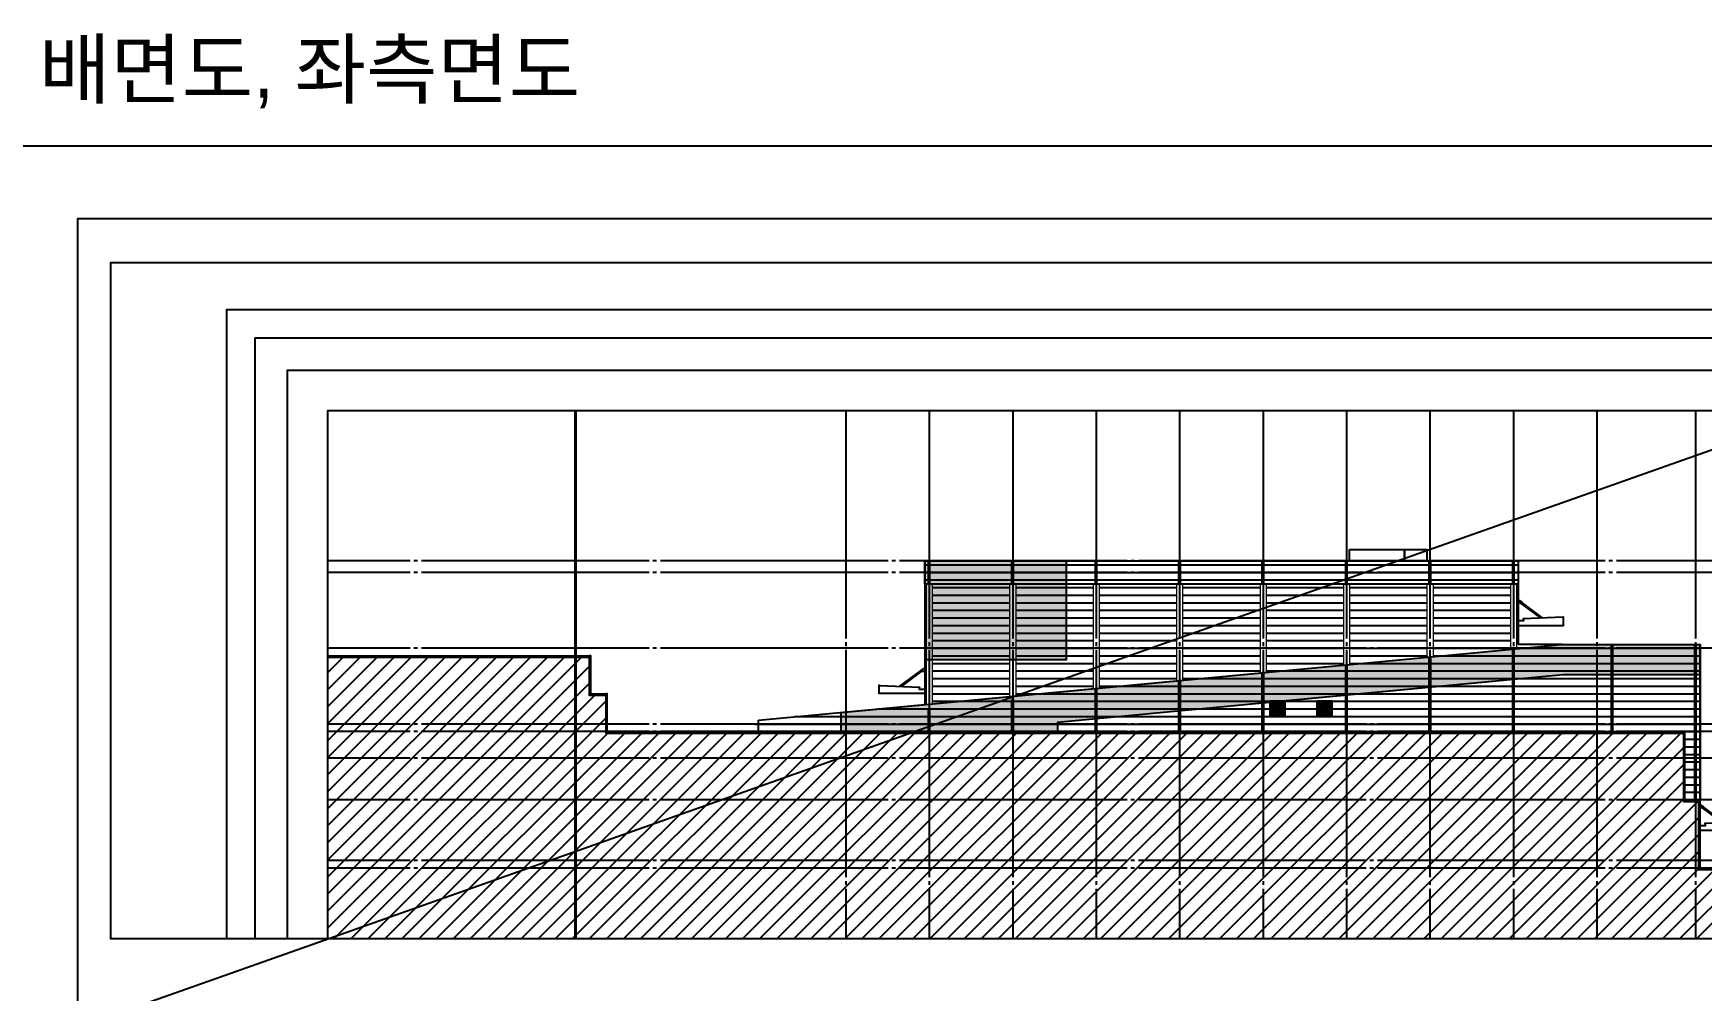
# Model space of a CAD drawing. Extents: x 152195838 to 161849066, y 365159662 to 370318102.
# Drawn here: x 161514655 to 161734527, y 365285900 to 365412138 of the extents above; entities that cross this region are included whole.
import ezdxf

# ---------------------------------------------------------------- set-up
doc = ezdxf.new("R2010")
doc.units = 0
doc.header["$MEASUREMENT"] = 0
for name, pattern in [('CEN', [63, 60, -1, 1, -1]), ('DIVIDEX2', [2.5, 1, -0.5, 0, -0.5, 0, -0.5]), ('HIDDEN', [2, 1, -1]), ('계획(도시계획도로+가감속차로+부지조성)$0$y-Landschaft$0$y-Landschaft_für_Zuschnitt$0$20120914_Verkehrsflächen_Grün$0$20120628_xref - Gammel$1$3_H-GL_F1_U3 - Default$0${ Cable   Tele }', [0])]:
    doc.linetypes.add(name, pattern=pattern)
doc.layers.get('0').update_dxf_attribs({"linetype": 'CONTINUOUS'})
for name, color, linetype in [('4A.TEC CEN', 1, 'CEN'), ('4A.TEC LAND', 53, 'CONTINUOUS'), ('4A.TEC 벽체 1', 2, 'CONTINUOUS'), ('4A.TEC 벽체 3', 4, 'CONTINUOUS'), ('6', 6, 'CONTINUOUS'), ('_LIBR', 4, 'CONTINUOUS'), ('HAT', 5, 'CONTINUOUS'), ('main-sec$0$7', 3, 'CONTINUOUS'), ('main-sec$0$㈜SE&C 해치 1', 250, 'CONTINUOUS'), ('WIN', 4, 'CONTINUOUS'), ('㈜SE&C ELE 4', 9, 'CONTINUOUS'), ('㈜SE&C SITE', 1, 'DIVIDEX2'), ('㈜SE&C 벽체 1', 2, 'CONTINUOUS'), ('㈜SE&C 심볼', 7, 'CONTINUOUS')]:
    doc.layers.add(name, color=color, linetype=linetype)
doc.layers.add('DEFPOINT', color=135, linetype='CONTINUOUS', plot=False)
doc.styles.add('KSHP', font='')
doc.styles.get('KSHP').set_extended_font_data('Gulim')

# ---------------------------------------------------------------- blocks, each defined once
blk = doc.blocks.new('sd9q7wer')
at = {"layer": 'HAT', "ltscale": 100}
h = blk.add_hatch(color=253, dxfattribs=at)
h.dxf.hatch_style = 1
h.paths.add_polyline_path([(160624126, 365329563), (160642826, 365329563), (160642826, 365342563), (160624126, 365342563)])
h = blk.add_hatch(color=251, dxfattribs=at)
h.dxf.hatch_style = 1
h.paths.add_polyline_path([(160613126, 365322598), (160708156, 365331563), (160726328, 365331563), (160726328, 365327563), (160708274, 365327557), (160667126, 365323675), (160665126, 365323486), (160641626, 365321269), (160641626, 365320063), (160613126, 365320063)])
blk.add_lwpolyline([(160624126, 365329563), (160642826, 365329563), (160642826, 365342563), (160624126, 365342563)], close=True)
at = {"flags": 128}
for points in [[(160613126, 365322598), (160708156, 365331563), (160726328, 365331563), (160726328, 365327563), (160708274, 365327557), (160667126, 365323675)], [(160708274, 365327557), (160641626, 365321269), (160641626, 365320063), (160613126, 365320063), (160613126, 365322598)]]:
    blk.add_lwpolyline(points, dxfattribs=at)
blk = doc.blocks.new('dwg305F')
at = {"layer": '㈜SE&C ELE 4', "color": 252, "linetype": '계획(도시계획도로+가감속차로+부지조성)$0$y-Landschaft$0$y-Landschaft_für_Zuschnitt$0$20120914_Verkehrsflächen_Grün$0$20120628_xref - Gammel$1$3_H-GL_F1_U3 - Default$0${ Cable   Tele }', "ltscale": 5}
for p, q in [((12000, 22000, -55000), (90200, 22000, -55000)), ((12500, 19500, -55000), (12500, 22500, -55000)), ((12700, 19500, -55000), (12700, 22500, -55000)), ((23500, 19500, -55000), (23500, 22500, -55000)), ((23700, 19500, -55000), (23700, 22500, -55000)), ((34500, 19500, -55000), (34500, 22500, -55000)), ((34700, 19500, -55000), (34700, 22500, -55000)), ((45500, 19500, -55000), (45500, 22500, -55000)), ((45700, 19500, -55000), (45700, 22500, -55000)), ((56500, 19500, -55000), (56500, 22500, -55000)), ((56700, 19500, -55000), (56700, 22500, -55000)), ((67500, 19500, -55000), (67500, 22500, -55000)), ((67700, 19500, -55000), (67700, 22500, -55000)), ((78500, 19500, -55000), (78500, 22500, -55000)), ((78700, 19500, -55000), (78700, 22500, -55000)), ((89500, 19500, -55000), (89500, 22500, -55000)), ((89700, 19500, -55000), (89700, 22500, -55000)), ((12000, 21000, -55000), (90200, 21000, -55000)), ((12000, 20000, -55000), (90200, 20000, -55000)), ((12000, 19000, -55000), (12200, 19000, -55000)), ((12000, 18000, -55000), (12200, 18000, -55000)), ((13000, 19000, -55000), (23200, 19000, -55000)), ((13000, 18000, -55000), (23200, 18000, -55000)), ((24000, 19000, -55000), (34200, 19000, -55000)), ((24000, 18000, -55000), (34200, 18000, -55000)), ((35000, 19000, -55000), (45200, 19000, -55000)), ((35000, 18000, -55000), (45200, 18000, -55000)), ((46000, 19000, -55000), (56200, 19000, -55000)), ((46000, 18000, -55000), (56200, 18000, -55000)), ((57000, 19000, -55000), (67200, 19000, -55000)), ((57000, 18000, -55000), (67200, 18000, -55000)), ((68000, 19000, -55000), (78200, 19000, -55000)), ((68000, 18000, -55000), (78200, 18000, -55000)), ((79000, 19000, -55000), (89200, 19000, -55000)), ((79000, 18000, -55000), (89200, 18000, -55000)), ((90000, 19000, -55000), (90200, 19000, -55000)), ((90000, 18000, -55000), (90200, 18000, -55000)), ((12000, 17000, -55000), (12200, 17000, -55000)), ((12000, 16000, -55000), (12200, 16000, -55000)), ((13000, 17000, -55000), (23200, 17000, -55000)), ((13000, 16000, -55000), (23200, 16000, -55000)), ((24000, 17000, -55000), (34200, 17000, -55000)), ((24000, 16000, -55000), (34200, 16000, -55000)), ((35000, 17000, -55000), (45200, 17000, -55000)), ((35000, 16000, -55000), (45200, 16000, -55000)), ((46000, 17000, -55000), (56200, 17000, -55000)), ((46000, 16000, -55000), (56200, 16000, -55000)), ((57000, 17000, -55000), (67200, 17000, -55000)), ((57000, 16000, -55000), (67200, 16000, -55000)), ((68000, 17000, -55000), (78200, 17000, -55000)), ((68000, 16000, -55000), (78200, 16000, -55000)), ((79000, 17000, -55000), (89200, 17000, -55000)), ((79000, 16000, -55000), (89200, 16000, -55000)), ((90000, 17000, -55000), (90200, 17000, -55000)), ((90000, 16000, -55000), (90200, 16000, -55000)), ((12000, 15000, -55000), (12200, 15000, -55000)), ((12000, 14000, -55000), (12200, 14000, -55000)), ((13000, 15000, -55000), (23200, 15000, -55000)), ((13000, 14000, -55000), (23200, 14000, -55000)), ((24000, 15000, -55000), (34200, 15000, -55000)), ((24000, 14000, -55000), (34200, 14000, -55000)), ((35000, 15000, -55000), (45200, 15000, -55000)), ((35000, 14000, -55000), (45200, 14000, -55000)), ((46000, 15000, -55000), (56200, 15000, -55000)), ((46000, 14000, -55000), (56200, 14000, -55000)), ((57000, 15000, -55000), (67200, 15000, -55000)), ((57000, 14000, -55000), (67200, 14000, -55000)), ((68000, 15000, -55000), (78200, 15000, -55000)), ((68000, 14000, -55000), (78200, 14000, -55000)), ((79000, 15000, -55000), (89200, 15000, -55000)), ((79000, 14000, -55000), (89200, 14000, -55000)), ((90000, 15000, -55000), (90200, 15000, -55000)), ((90000, 14000, -55000), (90200, 14000, -55000)), ((12000, 13000, -55000), (12200, 13000, -55000)), ((12000, 12000, -55000), (12200, 12000, -55000)), ((12000, 11000, -55000), (12200, 11000, -55000)), ((13000, 13000, -55000), (23200, 13000, -55000)), ((13000, 12000, -55000), (23200, 12000, -55000)), ((13000, 11000, -55000), (23200, 11000, -55000)), ((24000, 13000, -55000), (34200, 13000, -55000)), ((24000, 12000, -55000), (34200, 12000, -55000)), ((24000, 11000, -55000), (34200, 11000, -55000)), ((35000, 13000, -55000), (45200, 13000, -55000)), ((35000, 12000, -55000), (45200, 12000, -55000)), ((35000, 11000, -55000), (45200, 11000, -55000)), ((46000, 13000, -55000), (56200, 13000, -55000)), ((46000, 12000, -55000), (56200, 12000, -55000)), ((46000, 11000, -55000), (56200, 11000, -55000)), ((57000, 13000, -55000), (67200, 13000, -55000)), ((57000, 12000, -55000), (67200, 12000, -55000)), ((57000, 11000, -55000), (67200, 11000, -55000)), ((68000, 13000, -55000), (78200, 13000, -55000)), ((68000, 12000, -55000), (78200, 12000, -55000)), ((68000, 11000, -55000), (78200, 11000, -55000)), ((79000, 13000, -55000), (89200, 13000, -55000)), ((79000, 12000, -55000), (89200, 12000, -55000)), ((79000, 11000, -55000), (89200, 11000, -55000)), ((90000, 13000, -55000), (90200, 13000, -55000)), ((90000, 12000, -55000), (90200, 12000, -55000)), ((90000, 11000, -55000), (114200, 11000, -55000)), ((102500, 0, -55000), (102500, 11500, -55000)), ((102700, 0, -55000), (102700, 11500, -55000)), ((113500, -9000, -55000), (113500, 11500, -55000)), ((113700, -9000, -55000), (113700, 11500, -55000)), ((12000, 10000, -55000), (12200, 10000, -55000)), ((12000, 9000, -55000), (12200, 9000, -55000)), ((13000, 10000, -55000), (23200, 10000, -55000)), ((13000, 9000, -55000), (23200, 9000, -55000)), ((24000, 10000, -55000), (34200, 10000, -55000)), ((24000, 9000, -55000), (34200, 9000, -55000)), ((35000, 10000, -55000), (45200, 10000, -55000)), ((35000, 9000, -55000), (45200, 9000, -55000)), ((46000, 10000, -55000), (56200, 10000, -55000)), ((46000, 9000, -55000), (56200, 9000, -55000)), ((57000, 10000, -55000), (67200, 10000, -55000)), ((57000, 9000, -55000), (67200, 9000, -55000)), ((67500, 0, -55000), (67500, 8809, -55000)), ((67700, 0, -55000), (67700, 8827, -55000)), ((68000, 10000, -55000), (78200, 10000, -55000)), ((68000, 9000, -55000), (114200, 9000, -55000)), ((78500, 0, -55000), (78500, 9846, -55000)), ((78700, 0, -55000), (78700, 9865, -55000)), ((79000, 10000, -55000), (114200, 10000, -55000)), ((89500, 0, -55000), (89500, 10884, -55000)), ((89700, 0, -55000), (89700, 10903, -55000)), ((12000, 8000, -55000), (12200, 8000, -55000)), ((12000, 7000, -55000), (12200, 7000, -55000)), ((13000, 8000, -55000), (23200, 8000, -55000)), ((13000, 7000, -55000), (23200, 7000, -55000)), ((24000, 8000, -55000), (34200, 8000, -55000)), ((24000, 7000, -55000), (34200, 7000, -55000)), ((35000, 8000, -55000), (45200, 8000, -55000)), ((35000, 7000, -55000), (45200, 7000, -55000)), ((45500, 0, -55000), (45500, 6733, -55000)), ((45700, 0, -55000), (45700, 6752, -55000)), ((46000, 8000, -55000), (56200, 8000, -55000)), ((46000, 7000, -55000), (114200, 7000, -55000)), ((56500, 0, -55000), (56500, 7771, -55000)), ((56700, 0, -55000), (56700, 7790, -55000)), ((57000, 8000, -55000), (114200, 8000, -55000)), ((12000, 6000, -55000), (12200, 6000, -55000)), ((12000, 5000, -55000), (12200, 5000, -55000)), ((13000, 6000, -55000), (23200, 6000, -55000)), ((13000, 5000, -55000), (23200, 5000, -55000)), ((24000, 6000, -55000), (34200, 6000, -55000)), ((24000, 5000, -55000), (114200, 5000, -55000)), ((34500, 0, -55000), (34500, 5695, -55000)), ((34700, 0, -55000), (34700, 5714, -55000)), ((35000, 6000, -55000), (114200, 6000, -55000)), ((5929, 3000, -55000), (114200, 3000, -55000)), ((12000, 4000, -55000), (12200, 4000, -55000)), ((12500, 0, -55000), (12500, 3000, -55000)), ((12700, 0, -55000), (12700, 3000, -55000)), ((13000, 4000, -55000), (114200, 4000, -55000)), ((23500, 0, -55000), (23500, 4233, -55000)), ((23700, 0, -55000), (23700, 4252, -55000)), ((-10400, 1000, -55000), (114200, 1000, -55000)), ((-10400, 0, -55000), (114200, 0, -55000)), ((-5171, 2000, -55000), (114200, 2000, -55000)), ((112200, -1000, -55000), (114200, -1000, -55000)), ((112200, -2000, -55000), (114200, -2000, -55000)), ((112200, -3000, -55000), (114200, -3000, -55000)), ((112200, -4000, -55000), (114200, -4000, -55000)), ((112200, -5000, -55000), (114200, -5000, -55000)), ((112200, -6000, -55000), (114200, -6000, -55000)), ((112200, -7000, -55000), (114200, -7000, -55000)), ((112200, -8000, -55000), (114200, -8000, -55000))]:
    blk.add_line(p, q, dxfattribs=at)
blk = doc.blocks.new('zw$44AB')
at = {"layer": 'DEFPOINT'}
for points in [[(194981, 0), (0, 0), (0, -66825), (194981, -66825)], [(11458, -66825), (194981, -66825), (194981, -4637), (11458, -4637)], [(14258, -66825), (194981, -66825), (194981, -7437), (14258, -7437)], [(17458, -66825), (194981, -66825), (194981, -10637), (17458, -10637)], [(21458, -66825), (194981, -66825), (194981, -14637), (21458, -14637)]]:
    blk.add_lwpolyline(points, close=True, dxfattribs=at)
blk = doc.blocks.new('a7w')
at = {"layer": 'main-sec$0$7', "color": 8}
for p, q in [((1456987, -11011683), (1456903, -11011795)), ((1456975, -11011849), (1456903, -11011795)), ((1456943, -11011775), (1456982, -11011804)), ((1456977, -11011771), (1456948, -11011809)), ((1456979, -11011727), (1457018, -11011756)), ((1459635, -11013844), (1456982, -11011854)), ((1457013, -11011723), (1456984, -11011761)), ((1457059, -11011737), (1456987, -11011683)), ((1459857, -11013836), (1457066, -11011742))]:
    blk.add_line(p, q, dxfattribs=at)
for points in [[(1456589, -11011529), (1456799, -11011529), (1457049, -11011717), (1457043, -11011725)], [(1456959, -11011837), (1456953, -11011844), (1456589, -11011844)], [(1456589, -11014809), (1462589, -11014809), (1462589, -11013709), (1462539, -11013709), (1462539, -11013734), (1457289, -11013933), (1457289, -11013983), (1457330, -11013981)], [(1457330, -11013981), (1457330, -11014225), (1456589, -11014225)]]:
    blk.add_lwpolyline(points, dxfattribs=at)
blk.add_lwpolyline([(1456969, -11011857), (1456976, -11011862), (1457072, -11011734), (1457065, -11011729)], close=True, dxfattribs=at)
for centre in [(1456963, -11011790), (1456999, -11011742)]:
    blk.add_circle(centre, 12, dxfattribs=at)
blk = doc.blocks.new('cA0AF')
at = {"layer": '_LIBR', "color": 4, "linetype": 'Continuous'}
blk.add_lwpolyline([(0, 0), (2000, 0), (2000, 2000), (0, 2000)], close=True, dxfattribs=at)
at = {"layer": 'WIN', "color": 252}
for p, q in [((50, 1950), (1950, 1950)), ((50, 1900), (1950, 1900)), ((50, 1850), (1950, 1850)), ((50, 1800), (1950, 1800)), ((50, 1750), (1950, 1750)), ((50, 1700), (1950, 1700)), ((50, 1650), (1950, 1650)), ((50, 1600), (1950, 1600)), ((50, 1550), (1950, 1550)), ((50, 1500), (1950, 1500)), ((50, 1450), (1950, 1450)), ((50, 1400), (1950, 1400)), ((50, 1350), (1950, 1350)), ((50, 1300), (1950, 1300)), ((50, 1250), (1950, 1250)), ((50, 1200), (1950, 1200)), ((50, 1150), (1950, 1150)), ((50, 1100), (1950, 1100)), ((50, 1050), (1950, 1050)), ((50, 1000), (1950, 1000)), ((50, 950), (1950, 950)), ((50, 900), (1950, 900)), ((50, 850), (1950, 850)), ((50, 800), (1950, 800)), ((50, 750), (1950, 750)), ((50, 700), (1950, 700)), ((50, 650), (1950, 650)), ((50, 600), (1950, 600)), ((50, 550), (1950, 550)), ((50, 500), (1950, 500)), ((50, 450), (1950, 450)), ((50, 400), (1950, 400)), ((50, 350), (1950, 350)), ((50, 300), (1950, 300)), ((50, 250), (1950, 250)), ((50, 200), (1950, 200)), ((50, 150), (1950, 150)), ((50, 100), (1950, 100)), ((50, 50), (1950, 50))]:
    blk.add_line(p, q, dxfattribs=at)
blk.add_lwpolyline([(50, 1950), (1950, 1950), (1950, 50), (50, 50)], close=True, dxfattribs=at)

msp = doc.modelspace()

# ---------------------------------------------------------------- hatches: boundary and pattern name
at = {"layer": 'main-sec$0$㈜SE&C 해치 1'}
h = msp.add_hatch(dxfattribs=at)
h.set_pattern_fill('ANSI31', color=251, scale=500, angle=270, style=0)
h.set_pattern_definition([(225, (153972782.4, 375438275.5), (-1122.53202, 1122.53202), [])])
h.paths.add_polyline_path([(161553434, 365292762), (161553434, 365329863), (161587926, 365329863), (161587926, 365324863), (161588126, 365324863), (161590094, 365324863), (161590094, 365320063), (161610981, 365320063), (161611749, 365320063), (161614620, 365320063), (161616617, 365320063), (161617472, 365320063), (161732126, 365320063), (161732126, 365310863), (161732326, 365310863), (161734126, 365310863), (161734126, 365308538), (161734126, 365308463), (161734126, 365308343), (161734126, 365308028), (161734126, 365305647), (161734126, 365305063), (161734126, 365300063), (161734126, 365301963), (161768785, 365301963), (161768785, 365300063), (161768785, 365303863), (161784799, 365303863), (161784799, 365292762), (161553434, 365292762)])
at = {"layer": '㈜SE&C 벽체 1'}
h = msp.add_hatch(dxfattribs=at)
h.set_pattern_fill('ANSI31', color=256, scale=2000, angle=180, style=0)
h.set_pattern_definition([(135, (161833562.06, 365292761.87), (176.7767, 176.7767), [])])
h.paths.add_polyline_path([(161590094, 365324963), (161590094, 365325063), (161588126, 365325063)])

# ---------------------------------------------------------------- linework, layer by layer
msp.add_line((161177066, 365159662), (161849066, 365397262))
for points in [[(161688126, 365344063), (161695366, 365344063), (161695366, 365342563), (161688126, 365342563)], [(161695366, 365344063), (161698326, 365344063), (161698326, 365342563), (161695366, 365342563)]]:
    msp.add_lwpolyline(points, close=True)
at = {"layer": '4A.TEC CEN', "color": 8, "ltscale": 500}
for p, q in [((161784799, 365342563), (161553434, 365342563)), ((161784799, 365341063), (161553434, 365341063)), ((161784799, 365331063), (161553434, 365331063)), ((161784799, 365321063), (161553434, 365321063)), ((161784799, 365320063), (161553434, 365320063)), ((161784799, 365316563), (161553434, 365316563)), ((161784799, 365311063), (161553434, 365311063)), ((161784799, 365303063), (161553434, 365303063)), ((161784799, 365302063), (161553434, 365302063))]:
    msp.add_line(p, q, dxfattribs=at)
at = {"layer": '4A.TEC CEN', "color": 8, "ltscale": 500, "flags": 128}
for points in [[(161621726, 365362346), (161621726, 365292762)], [(161632726, 365362346), (161632726, 365292762)], [(161643726, 365362346), (161643726, 365292762)], [(161654726, 365362346), (161654726, 365292762)], [(161665726, 365362346), (161665726, 365292762)], [(161676726, 365362346), (161676726, 365292762)], [(161687726, 365362346), (161687726, 365292762)], [(161698726, 365362346), (161698726, 365292762)], [(161709726, 365362346), (161709726, 365292762)], [(161720726, 365362346), (161720726, 365292762)], [(161733726, 365362346), (161733726, 365292762)]]:
    msp.add_lwpolyline(points, dxfattribs=at)
at = {"layer": '4A.TEC LAND', "linetype": 'Continuous'}
for points in [[(161553434, 365330063), (161587926, 365330063)], [(161553434, 365329963), (161587926, 365329963)], [(161553434, 365329863), (161587926, 365329863)], [(161590294, 365320063), (161732126, 365320063)], [(161590294, 365319963), (161732126, 365319963)], [(161590294, 365319863), (161732126, 365319863)], [(161734326, 365302063), (161768585, 365302063)], [(161734326, 365301963), (161768585, 365301963)], [(161734326, 365301863), (161768585, 365301863)]]:
    msp.add_lwpolyline(points, dxfattribs=at)
at = {"layer": '4A.TEC LAND', "linetype": 'Continuous', "elevation": 208125}
for points in [[(161588126, 365325063), (161590094, 365325063)], [(161588126, 365324963), (161590094, 365324963)], [(161588126, 365324863), (161590094, 365324863)], [(161732326, 365311063), (161734126, 365311063)], [(161732326, 365310963), (161734126, 365310963)], [(161732326, 365310863), (161734126, 365310863)]]:
    msp.add_lwpolyline(points, dxfattribs=at)
at = {"layer": '4A.TEC 벽체 1'}
for points in [[(161588126, 365324863), (161588126, 365330063), (161587926, 365330063), (161587926, 365324863)], [(161590294, 365319863), (161590294, 365325063), (161590094, 365325063), (161590094, 365319863)], [(161734326, 365301863), (161734326, 365311063), (161734126, 365311063), (161734126, 365301863)]]:
    msp.add_lwpolyline(points, close=True, dxfattribs=at)
at = {"layer": '4A.TEC 벽체 1', "elevation": 208125}
msp.add_lwpolyline([(161732326, 365310863), (161732326, 365320063), (161732126, 365320063), (161732126, 365310863)], close=True, dxfattribs=at)
at = {"layer": '4A.TEC 벽체 3', "linetype": 'Continuous'}
for p, q in [((161632126, 365339563), (161710326, 365339563)), ((161610226, 365321570), (161716156, 365331563)), ((161610226, 365320063), (161610226, 365321570))]:
    msp.add_line(p, q, dxfattribs=at)
at = {"layer": '4A.TEC 벽체 3'}
msp.add_line((161734326, 365301863), (161734326, 365331563), dxfattribs=at)
at = {"layer": '4A.TEC 벽체 3', "linetype": 'Continuous', "flags": 128}
for points in [[(161632126, 365339563), (161632126, 365342563), (161710326, 365342563), (161710326, 365339563)], [(161716156, 365331563), (161734326, 365331563), (161734326, 365311063)]]:
    msp.add_lwpolyline(points, dxfattribs=at)
at = {"layer": '6'}
msp.add_line((161632126, 365339563), (161632126, 365323636), dxfattribs=at)
at = {"layer": '6', "lineweight": 0, "ltscale": 15}
for p, q in [((161632326, 365339563), (161632326, 365323655)), ((161633126, 365339563), (161633126, 365323730)), ((161643326, 365339563), (161643326, 365324693)), ((161644126, 365339563), (161644126, 365324768)), ((161654326, 365339563), (161654326, 365325730)), ((161655126, 365339563), (161655126, 365325806)), ((161665326, 365339563), (161665326, 365326768)), ((161666126, 365339563), (161666126, 365326844)), ((161676326, 365339563), (161676326, 365327806)), ((161677126, 365339563), (161677126, 365327881)), ((161687326, 365339563), (161687326, 365328844)), ((161688126, 365339563), (161688126, 365328919)), ((161698326, 365339563), (161698326, 365329881)), ((161699126, 365339563), (161699126, 365329957)), ((161709326, 365339563), (161709326, 365330919)), ((161710126, 365339563), (161710126, 365330995))]:
    msp.add_line(p, q, dxfattribs=at)
at = {"layer": '6', "flags": 128}
for points in [[(161710326, 365339563), (161710326, 365331563)], [(161716156, 365331563), (161710326, 365331563)]]:
    msp.add_lwpolyline(points, dxfattribs=at)
at = {"layer": 'DEFPOINT', "color": 5}
msp.add_lwpolyline([(161513066, 365159662), (161849066, 365159662), (161849066, 365397262), (161513066, 365397262)], close=True, dxfattribs=at)
at = {"layer": 'DEFPOINT'}
msp.add_lwpolyline([(161810066, 365387662), (161520466, 365387662), (161520466, 365169662), (161810066, 365169662)], close=True, dxfattribs=at)
msp.add_lwpolyline([(161553434, 365292762), (161784799, 365292762)], dxfattribs=at)
at = {"layer": '㈜SE&C SITE', "color": 10, "linetype": 'HIDDEN', "ltscale": 800, "const_width": 400}
msp.add_lwpolyline([(161586126, 365292762), (161586126, 365362346)], dxfattribs=at)

# ---------------------------------------------------------------- block references
for name, p in [('sd9q7wer', (1008000, 0)), ('dwg305F', (161620126, 365320063, 55000))]:
    msp.add_blockref(name, p)
at = {"linetype": 'Continuous'}
for p in [(161677626, 365322063), (161683826, 365322063)]:
    msp.add_blockref('cA0AF', p, dxfattribs=at)
at = {"layer": 'DEFPOINT', "xscale": 1.333333333333333, "yscale": 1.333333333333333, "zscale": 1.333333333333333}
msp.add_blockref('zw$44AB', (161524824, 365381862), dxfattribs=at)
at = {"layer": '㈜SE&C 심볼'}
for p in [(160253737, 376348873), (160277671, 376321873, -761958)]:
    msp.add_blockref('a7w', p, dxfattribs=at)
at = {"layer": '㈜SE&C 심볼', "xscale": -1}
msp.add_blockref('a7w', (163088715, 376339873), dxfattribs=at)

# ---------------------------------------------------------------- texts
at = {"layer": 'DEFPOINT', "color": 5, "style": 'KSHP'}
msp.add_text('배면도, 좌측면도', height=7500, dxfattribs=at).set_placement((161515406, 365403658))

doc.saveas('drawing.dxf')
